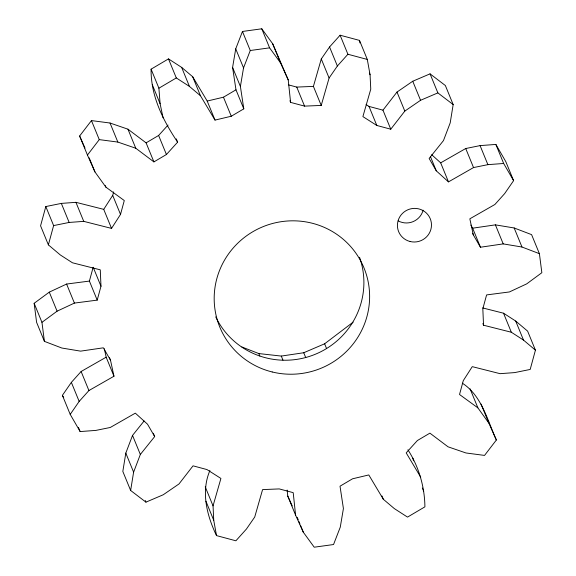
<?xml version="1.0" encoding="UTF-8"?>
<svg xmlns="http://www.w3.org/2000/svg" width="576" height="576" viewBox="0 0 576 576"><rect width="100%" height="100%" fill="white"/><g stroke="black" fill="none" stroke-linecap="round" stroke-linejoin="round"><path stroke-width="0.86" d="M144.108 420.97L132.53 435.413L125.806 453.103L122.825 471.427L130.637 490.471L145.944 502.15L163.253 494.755L178.999 483.948L193.039 465.84L206.993 469.577L220.918 478.447L213.041 505.872L213.739 520.272L216.511 535.601L235.894 540.792L246.442 529.027L254.722 517.032L262.591 489.6L279.252 488.916L293.206 492.653L295.596 515.16L303.329 532.253L314.222 547.2L333.54 544.536L340.272 527.155L343.411 508.558L340.02 486.194L352.541 478.8L368.798 474.941L383.335 499.277L394.358 508.615L407.513 517.104L424.908 506.837C424.663 486.684 418.831 466.754 407.923 449.798M130.637 490.471L133.61 472.147L140.342 454.457L154.678 436.572L153.317 433.26M453.175 104.573L437.861 92.887L420.559 100.289L404.813 111.096L390.766 129.204L382.961 110.16L397.001 92.052L412.747 81.245L430.056 73.85L445.363 85.529L453.175 104.573L450.194 122.897L443.47 140.587L429.134 158.472L436.284 170.834L448.481 181.886L473.53 167.566L487.886 164.65L503.669 163.476L513.598 180.648L504.641 193.622L494.885 204.494L469.836 218.815L473.306 234.864L480.456 247.226L503.215 243.9L521.971 247.018L539.402 253.67L541.85 272.707L526.716 283.86L509.4 291.953L486.598 294.919L482.825 308.786L483.538 325.217L511.337 332.244L523.505 340.092L535.428 350.179L530.186 369.446L514.663 372.6L500.069 373.673L472.27 366.646L463.298 380.621L459.526 394.495L477.886 407.866L488.851 423.115L496.368 439.992L484.546 455.414L465.97 452.974L448.042 446.81L429.905 433.145L417.384 440.532L406.195 452.873L420.732 477.209M154.678 436.572L147.528 424.21L135.324 413.15L110.275 427.478L95.918 430.394L80.143 431.568L70.207 414.389L79.164 401.422L88.92 390.55L113.976 376.229L110.498 360.18L103.349 347.818L80.597 351.144L61.834 348.026L44.41 341.366L41.954 322.33L57.089 311.184L74.405 303.084L97.207 300.125L100.98 286.25L100.274 269.827L72.475 262.793L60.307 254.952L48.377 244.865L53.618 225.59L69.149 222.444L83.736 221.364L111.535 228.398L120.514 214.416L124.286 200.549L105.926 187.178L94.954 171.929L87.444 155.052L99.266 139.622L117.842 142.07L135.77 148.234L153.907 161.899L166.428 154.505L177.617 142.171C163.066 120.434 150.718 95.962 151.092 69.163L168.487 58.896L181.642 67.385L192.665 76.723L200.477 95.767L215.014 120.096L231.271 116.237L243.792 108.85L235.98 89.806L232.589 67.442L235.728 48.845L242.46 31.464L261.778 28.8L272.671 43.747L288.216 79.884L290.599 102.391L304.553 106.121L321.221 105.437L329.09 78.012L337.37 66.017L347.911 54.252L367.301 59.443L370.066 74.765L370.764 89.172L362.894 116.597L376.812 125.467L390.766 129.204M243.792 108.85L240.401 86.479L243.54 67.889L250.265 50.508L242.46 31.464M111.535 228.398L103.73 209.354L75.931 202.327L61.337 203.4L45.814 206.554L40.572 225.821L48.377 244.865M97.207 300.125L89.402 281.081L93.175 267.214L100.98 286.25M103.73 209.354L112.702 195.379L113.645 191.909M321.221 105.437L313.409 86.4L321.278 58.968L329.558 46.973L340.106 35.208L359.489 40.399L367.301 59.443M216.511 535.601C206.921 515.686 200.772 491.76 209.909 470.549M70.207 414.389L62.402 395.352L71.359 382.378L81.115 371.506L106.164 357.185L104.335 348.739M87.444 155.052L79.632 136.008L91.454 120.586L110.03 123.026L127.958 129.19L146.095 142.855L153.907 161.899M146.095 142.855L158.616 135.468L168.041 125.078M241.87 346.975L258.818 353.57L281.297 356.076L303.739 352.742L324.626 343.793L353.124 322.157M44.41 341.366L36.598 322.33L34.15 303.293L49.284 292.14L66.6 284.047L89.402 281.081M163.08 117.835L160.106 103.745L158.904 88.207L176.299 77.94L189.454 86.429L200.477 95.767M192.665 76.723L207.202 101.059L223.459 97.2L235.98 89.806M431.683 154.699L440.676 162.85L465.725 148.522L480.082 145.606L495.857 144.432L505.793 161.611L513.598 180.648M470.858 225.094L472.651 228.182L495.403 224.856L514.166 227.974L531.59 234.634L539.402 253.67M250.265 50.508L269.59 47.844L280.476 62.784L288.216 79.884M288.54 84.888L296.748 87.084L313.409 86.4M482.674 307.93L503.525 313.207L515.693 321.048L527.623 331.135L535.428 350.179M366.077 104.558L369.007 106.423L382.961 110.16M462.305 383.17C481.802 395.698 487.31 420.106 496.368 439.992M62.402 395.352L63.698 397.591M287.143 490.061L287.784 496.116L292.205 505.886M79.632 136.008L85.003 148.068M495.857 144.432L503.669 163.476M514.166 227.974L521.971 247.018M480.082 145.606L487.886 164.65M465.725 148.522L473.53 167.566M495.403 224.856L503.215 243.9M430.056 73.85L437.861 92.887M515.693 321.048L523.505 340.092M412.747 81.245L420.559 100.289M472.651 228.182L480.456 247.226M472.63 233.208L473.306 234.864M503.525 313.207L511.337 332.244M440.676 162.85L448.481 181.886M430.51 156.758L436.284 170.834M397.001 92.052L404.813 111.096M482.861 323.561L483.538 325.217M369.389 73.109L370.066 74.765M340.106 35.208L347.911 54.252M369.007 106.423L376.812 125.467M481.046 404.071L488.851 423.115M470.074 388.822L477.886 407.866M329.558 46.973L337.37 66.017M321.278 58.968L329.09 78.012M296.748 87.084L304.553 106.121M272.671 43.747L280.476 62.784M261.778 28.8L269.59 47.844M289.922 100.735L290.599 102.391M422.345 487.98L423.698 491.292M235.728 48.845L243.54 67.889M232.589 67.442L240.401 86.479M223.459 97.2L231.271 116.237M324.626 343.793L326.599 348.624M381.974 495.965L383.335 499.277M207.202 101.059L215.014 120.096M303.739 352.742L305.748 357.638M181.642 67.385L189.454 86.429M168.487 58.896L176.299 77.94M281.297 356.076L282.967 360.158M151.092 69.163L158.904 88.207M176.256 138.859L177.617 142.171M152.302 84.708L160.106 103.745M258.818 353.57L259.819 356.018M158.616 135.468L166.428 154.505M297.216 517.356L298.238 519.833M298.915 521.489L299.938 523.973M300.614 525.629L303.329 532.253M287.784 496.116L295.596 515.16M127.958 129.19L135.77 148.234M110.03 123.026L117.842 142.07M91.454 120.586L99.266 139.622M112.702 195.379L120.514 214.416M105.25 185.522L105.926 187.178M89.186 157.853L94.954 171.929M205.236 486.828L213.041 505.872M205.934 501.235L213.739 520.272M75.931 202.327L83.736 221.364M61.337 203.4L69.149 222.444M109.483 357.696L110.498 360.18M45.814 206.554L53.618 225.59M106.164 357.185L113.976 376.229M132.53 435.413L140.342 454.457M66.6 284.047L74.405 303.084M125.806 453.103L133.61 472.147M145.267 500.494L145.944 502.15M49.284 292.14L57.089 311.184M81.115 371.506L88.92 390.55M71.359 382.378L79.164 401.422M34.15 303.293L41.954 322.33M78.444 427.428L80.143 431.568M412.92 458.165L413.474 460.807M359.489 40.399L359.95 42.955M423.115 210.204A17.078 16.769 -22.3 0 1 398.203 220.874M359.554 257.299A77.94 76.507 -22.3 0 1 315.439 354.204A77.94 76.507 -22.3 0 1 215.712 316.858M410.134 241.517A17.078 16.769 -22.3 0 0 430.877 220.543A17.078 16.769 -22.3 0 0 402.329 213.538A17.078 16.769 -22.3 0 0 410.134 241.517M272.218 371.974A77.933 76.5 -22.3 0 0 366.862 276.278A77.933 76.5 -22.3 0 0 236.628 244.31A77.933 76.5 -22.3 0 0 272.218 371.974"/></g></svg>
